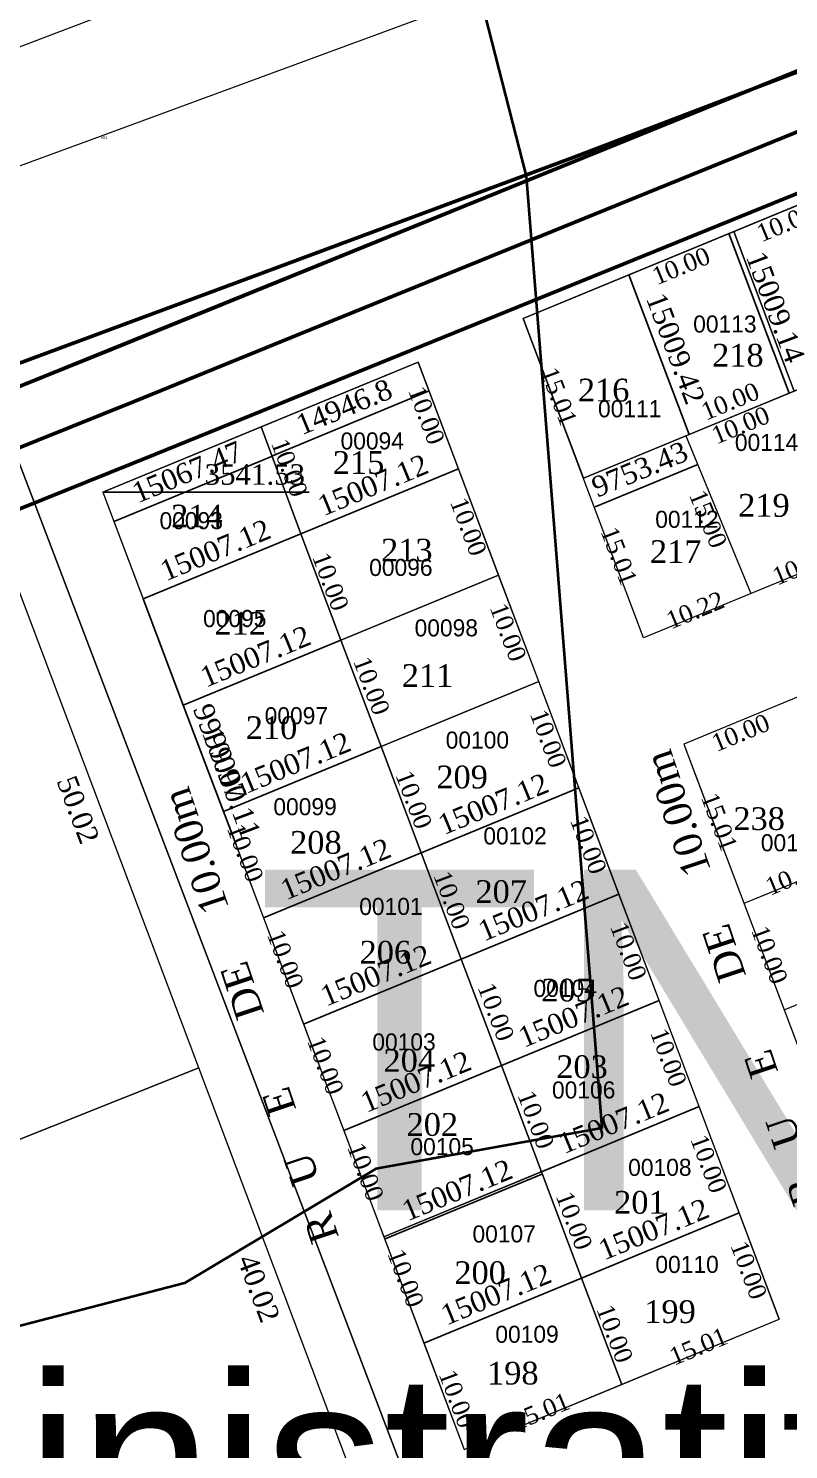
# Model space of a CAD drawing. Header units: metres. Extents: x 245225 to 248406, y 1633796 to 1637634.
# Drawn here: x 245819.6 to 245886.5, y 1637092.3 to 1637217.4 of the extents above; entities that cross this region are included whole.
import ezdxf
from ezdxf.enums import TextEntityAlignment as Align

# ---------------------------------------------------------------- set-up
doc = ezdxf.new("R2010")
doc.units = ezdxf.units.M
doc.header["$MEASUREMENT"] = 0
doc.layers.get('Defpoints').update_dxf_attribs({"lineweight": 0})
for name, color, linetype in [('A_revoir_niveau_0', 7, 'Continuous'), ('historique_numero_parcelle', 7, 'Continuous'), ('limites_sections', 7, 'Continuous')]:
    doc.layers.add(name, color=color, linetype=linetype)
for name, color, linetype, lineweight in [('Emprise', 1, 'Continuous', 30), ('LIMITE PARCELLE', 7, 'Continuous', 0), ('PUD YEUMBEUL NORD MALIKA TP', 7, 'Continuous', 0), ('Toponymie', 7, 'Continuous', 30), ('Tracé KMS3', 7, 'Continuous', 0)]:
    doc.layers.add(name, color=color, linetype=linetype, lineweight=lineweight)
doc.layers.add('LIMITES_PARCELLES', color=7, linetype='Continuous', lineweight=0, true_color=0xffffff)
doc.styles.get("Standard").update_dxf_attribs({"font": 'txt.shx'})
doc.styles.add('Style-Arial', font='arial.ttf')
doc.styles.add('Style-FANCY', font='FANCY.shx')
doc.styles.add('Style-Sylfaen', font='sylfaen.ttf')
doc.dimstyles.new('ISO-25', dxfattribs={"dimtxt": 0.0015, "dimasz": 0.0025, "dimexe": 0.00125, "dimexo": 0.000625, "dimgap": 0.000625, "dimtad": 1, "dimlfac": 1000, "dimtxsty": 'Standard', "dimcen": 0.0025, "dimse1": 1, "dimse2": 1, "dimazin": 3, "dimtfac": 1, "dimtmove": 0, "dimatfit": 3})

# ---------------------------------------------------------------- blocks, each defined once
blk = doc.blocks.new('*D442')
at = {"layer": 'Defpoints', "color": 0, "lineweight": 0, "transparency": 16777216}
for p in [(245864.856048, 1637116.59151), (245864.856048, 1637116.59151), (245850.984513, 1637110.864885)]:
    blk.add_point(p, dxfattribs=at)
at = {"layer": 'LIMITE PARCELLE', "color": 0, "lineweight": -2, "transparency": 16777216}
blk.add_line((245850.984513, 1637110.864885), (245864.856048, 1637116.59151), dxfattribs=at)
at = {"layer": 'LIMITE PARCELLE', "color": 0, "lineweight": 0, "transparency": 16777216, "insert": (245857.330815, 1637115.156052), "char_height": 1.8, "attachment_point": 5, "rotation": 22.43245452, "style": 'Style-Sylfaen'}
blk.add_mtext('\\fSylfaen|b0|i0|c00|p23;15007.12', dxfattribs=at)
blk = doc.blocks.new('_None')
blk = doc.blocks.new('*D444')
at = {"layer": 'Defpoints', "color": 0, "lineweight": 0, "transparency": 16777216}
for p in [(245854.879799, 1637185.502408), (245841.065634, 1637179.794898), (245841.065634, 1637179.794898)]:
    blk.add_point(p, dxfattribs=at)
at = {"layer": 'LIMITE PARCELLE', "color": 0, "lineweight": -2, "transparency": 16777216}
blk.add_line((245854.879799, 1637185.502408), (245841.065634, 1637179.794898), dxfattribs=at)
at = {"layer": 'LIMITE PARCELLE', "color": 0, "lineweight": 0, "transparency": 16777216, "insert": (245847.381875, 1637184.078696), "char_height": 1.8, "attachment_point": 5, "rotation": 22.44863842, "style": 'Style-Sylfaen'}
blk.add_mtext('\\fSylfaen|b0|i0|c00|p23;14946.8', dxfattribs=at)
blk = doc.blocks.new('*D500')
at = {"layer": 'Defpoints', "color": 0, "lineweight": 0, "transparency": 16777216}
for p in [(245882.150799, 1637113.152453), (245868.279263, 1637107.425828), (245868.279263, 1637107.425828)]:
    blk.add_point(p, dxfattribs=at)
at = {"layer": 'LIMITE PARCELLE', "color": 0, "lineweight": -2, "transparency": 16777216}
blk.add_line((245882.150799, 1637113.152453), (245868.279263, 1637107.425828), dxfattribs=at)
at = {"layer": 'LIMITE PARCELLE', "color": 0, "lineweight": 0, "transparency": 16777216, "insert": (245874.625566, 1637111.716995), "char_height": 1.8, "attachment_point": 5, "rotation": 22.43245452, "style": 'Style-Sylfaen'}
blk.add_mtext('\\fSylfaen|b0|i0|c00|p23;15007.12', dxfattribs=at)
blk = doc.blocks.new('*D502')
at = {"layer": 'Defpoints', "color": 0, "lineweight": 0, "transparency": 16777216}
for p in [(245868.279263, 1637107.425828), (245854.407728, 1637101.699203), (245854.407728, 1637101.699203)]:
    blk.add_point(p, dxfattribs=at)
at = {"layer": 'LIMITE PARCELLE', "color": 0, "lineweight": -2, "transparency": 16777216}
blk.add_line((245868.279263, 1637107.425828), (245854.407728, 1637101.699203), dxfattribs=at)
at = {"layer": 'LIMITE PARCELLE', "color": 0, "lineweight": 0, "transparency": 16777216, "insert": (245860.75403, 1637105.99037), "char_height": 1.8, "attachment_point": 5, "rotation": 22.43245452, "style": 'Style-Sylfaen'}
blk.add_mtext('\\fSylfaen|b0|i0|c00|p23;15007.12', dxfattribs=at)
blk = doc.blocks.new('*D504')
at = {"layer": 'Defpoints', "color": 0, "lineweight": 0, "transparency": 16777216}
for p in [(245861.220604, 1637126.13851), (245861.220604, 1637126.13851), (245847.349068, 1637120.411885)]:
    blk.add_point(p, dxfattribs=at)
at = {"layer": 'LIMITE PARCELLE', "color": 0, "lineweight": -2, "transparency": 16777216}
blk.add_line((245847.349068, 1637120.411885), (245861.220604, 1637126.13851), dxfattribs=at)
at = {"layer": 'LIMITE PARCELLE', "color": 0, "lineweight": 0, "transparency": 16777216, "insert": (245853.695371, 1637124.703052), "char_height": 1.8, "attachment_point": 5, "rotation": 22.43245452, "style": 'Style-Sylfaen'}
blk.add_mtext('\\fSylfaen|b0|i0|c00|p23;15007.12', dxfattribs=at)
blk = doc.blocks.new('*D506')
at = {"layer": 'Defpoints', "color": 0, "lineweight": 0, "transparency": 16777216}
for p in [(245875.092139, 1637131.865135), (245875.092139, 1637131.865135), (245861.220604, 1637126.13851)]:
    blk.add_point(p, dxfattribs=at)
at = {"layer": 'LIMITE PARCELLE', "color": 0, "lineweight": -2, "transparency": 16777216}
blk.add_line((245861.220604, 1637126.13851), (245875.092139, 1637131.865135), dxfattribs=at)
at = {"layer": 'LIMITE PARCELLE', "color": 0, "lineweight": 0, "transparency": 16777216, "insert": (245867.566906, 1637130.429677), "char_height": 1.8, "attachment_point": 5, "rotation": 22.43245452, "style": 'Style-Sylfaen'}
blk.add_mtext('\\fSylfaen|b0|i0|c00|p23;15007.12', dxfattribs=at)
blk = doc.blocks.new('*D508')
at = {"layer": 'Defpoints', "color": 0, "lineweight": 0, "transparency": 16777216}
for p in [(245878.621486, 1637122.508748), (245878.621486, 1637122.508748), (245864.749951, 1637116.782123)]:
    blk.add_point(p, dxfattribs=at)
at = {"layer": 'LIMITE PARCELLE', "color": 0, "lineweight": -2, "transparency": 16777216}
blk.add_line((245864.749951, 1637116.782123), (245878.621486, 1637122.508748), dxfattribs=at)
at = {"layer": 'LIMITE PARCELLE', "color": 0, "lineweight": 0, "transparency": 16777216, "insert": (245871.096253, 1637121.07329), "char_height": 1.8, "attachment_point": 5, "rotation": 22.43245452, "style": 'Style-Sylfaen'}
blk.add_mtext('\\fSylfaen|b0|i0|c00|p23;15007.12', dxfattribs=at)
blk = doc.blocks.new('*D510')
at = {"layer": 'Defpoints', "color": 0, "lineweight": 0, "transparency": 16777216}
for p in [(245857.69119, 1637135.495074), (245843.819654, 1637129.768449), (245843.819654, 1637129.768449)]:
    blk.add_point(p, dxfattribs=at)
at = {"layer": 'LIMITE PARCELLE', "color": 0, "lineweight": -2, "transparency": 16777216}
blk.add_line((245857.69119, 1637135.495074), (245843.819654, 1637129.768449), dxfattribs=at)
at = {"layer": 'LIMITE PARCELLE', "color": 0, "lineweight": 0, "transparency": 16777216, "insert": (245850.165957, 1637134.059616), "char_height": 1.8, "attachment_point": 5, "rotation": 22.43245452, "style": 'Style-Sylfaen'}
blk.add_mtext('\\fSylfaen|b0|i0|c00|p23;15007.12', dxfattribs=at)
blk = doc.blocks.new('*D512')
at = {"layer": 'Defpoints', "color": 0, "lineweight": 0, "transparency": 16777216}
for p in [(245871.562725, 1637141.221699), (245871.562725, 1637141.221699), (245857.69119, 1637135.495074)]:
    blk.add_point(p, dxfattribs=at)
at = {"layer": 'LIMITE PARCELLE', "color": 0, "lineweight": -2, "transparency": 16777216}
blk.add_line((245857.69119, 1637135.495074), (245871.562725, 1637141.221699), dxfattribs=at)
at = {"layer": 'LIMITE PARCELLE', "color": 0, "lineweight": 0, "transparency": 16777216, "insert": (245864.037492, 1637139.786241), "char_height": 1.8, "attachment_point": 5, "rotation": 22.43245452, "style": 'Style-Sylfaen'}
blk.add_mtext('\\fSylfaen|b0|i0|c00|p23;15007.12', dxfattribs=at)
blk = doc.blocks.new('*D514')
at = {"layer": 'Defpoints', "color": 0, "lineweight": 0, "transparency": 16777216}
for p in [(245868.033355, 1637150.578148), (245854.161819, 1637144.851523), (245854.161819, 1637144.851523)]:
    blk.add_point(p, dxfattribs=at)
at = {"layer": 'LIMITE PARCELLE', "color": 0, "lineweight": -2, "transparency": 16777216}
blk.add_line((245868.033355, 1637150.578148), (245854.161819, 1637144.851523), dxfattribs=at)
at = {"layer": 'LIMITE PARCELLE', "color": 0, "lineweight": 0, "transparency": 16777216, "insert": (245860.508122, 1637149.14269), "char_height": 1.8, "attachment_point": 5, "rotation": 22.43245452, "style": 'Style-Sylfaen'}
blk.add_mtext('\\fSylfaen|b0|i0|c00|p23;15007.12', dxfattribs=at)
blk = doc.blocks.new('*D516')
at = {"layer": 'Defpoints', "color": 0, "lineweight": 0, "transparency": 16777216}
for p in [(245854.161819, 1637144.851523), (245840.290284, 1637139.124898), (245840.290284, 1637139.124898)]:
    blk.add_point(p, dxfattribs=at)
at = {"layer": 'LIMITE PARCELLE', "color": 0, "lineweight": -2, "transparency": 16777216}
blk.add_line((245854.161819, 1637144.851523), (245840.290284, 1637139.124898), dxfattribs=at)
at = {"layer": 'LIMITE PARCELLE', "color": 0, "lineweight": 0, "transparency": 16777216, "insert": (245846.636586, 1637143.416065), "char_height": 1.8, "attachment_point": 5, "rotation": 22.43245452, "style": 'Style-Sylfaen'}
blk.add_mtext('\\fSylfaen|b0|i0|c00|p23;15007.12', dxfattribs=at)
blk = doc.blocks.new('*D518')
at = {"layer": 'Defpoints', "color": 0, "lineweight": 0, "transparency": 16777216}
for p in [(245840.086616, 1637182.336444), (245826.160925, 1637176.582855), (245827.210334, 1637174.042919)]:
    blk.add_point(p, dxfattribs=at)
at = {"layer": 'LIMITE PARCELLE', "color": 0, "lineweight": -2, "transparency": 16777216}
blk.add_line((245841.136025, 1637179.796507), (245827.210334, 1637174.042919), dxfattribs=at)
at = {"layer": 'LIMITE PARCELLE', "color": 0, "lineweight": 0, "transparency": 16777216, "insert": (245833.582824, 1637178.348578), "char_height": 1.8, "attachment_point": 5, "rotation": 22.44863842, "style": 'Style-Sylfaen'}
blk.add_mtext('\\fSylfaen|b0|i0|c00|p23;15067.47', dxfattribs=at)
blk = doc.blocks.new('*D520')
at = {"layer": 'Defpoints', "color": 0, "lineweight": 0, "transparency": 16777216}
for p in [(245826.160704, 1637176.582764), (245829.702235, 1637176.582764), (245829.702235, 1637167.194087)]:
    blk.add_point(p, dxfattribs=at)
at = {"layer": 'LIMITE PARCELLE', "color": 0, "lineweight": -2, "transparency": 16777216}
for p, q in [((245826.160704, 1637176.582764), (245829.702235, 1637176.582764)), ((245829.702235, 1637176.582764), (245844.292953, 1637176.582764))]:
    blk.add_line(p, q, dxfattribs=at)
at = {"layer": 'LIMITE PARCELLE', "color": 0, "lineweight": 0, "transparency": 16777216, "insert": (245839.525278, 1637178.126236), "char_height": 1.8, "attachment_point": 5, "style": 'Style-Sylfaen'}
blk.add_mtext('\\fSylfaen|b0|i0|c00|p23;3541.53', dxfattribs=at)
blk = doc.blocks.new('*D522')
at = {"layer": 'Defpoints', "color": 0, "lineweight": 0, "transparency": 16777216}
for p in [(245829.70224, 1637167.194073), (245833.231654, 1637157.837501), (245833.231654, 1637157.837501)]:
    blk.add_point(p, dxfattribs=at)
at = {"layer": 'LIMITE PARCELLE', "color": 0, "lineweight": -2, "transparency": 16777216}
for p, q in [((245829.70224, 1637167.194073), (245833.231654, 1637157.837501)), ((245833.231654, 1637157.837501), (245837.870065, 1637145.540949))]:
    blk.add_line(p, q, dxfattribs=at)
at = {"layer": 'LIMITE PARCELLE', "color": 0, "lineweight": 0, "transparency": 16777216, "insert": (245837.459613, 1637151.005892), "char_height": 1.8, "attachment_point": 5, "rotation": 290.66711614, "style": 'Style-Sylfaen'}
blk.add_mtext('\\fSylfaen|b0|i0|c00|p23;10000.11', dxfattribs=at)
blk = doc.blocks.new('*D524')
at = {"layer": 'Defpoints', "color": 0, "lineweight": 0, "transparency": 16777216}
for p in [(245833.231654, 1637157.837501), (245836.761022, 1637148.481059), (245836.761022, 1637148.481059)]:
    blk.add_point(p, dxfattribs=at)
at = {"layer": 'LIMITE PARCELLE', "color": 0, "lineweight": -2, "transparency": 16777216}
blk.add_line((245833.231654, 1637157.837501), (245836.761022, 1637148.481059), dxfattribs=at)
at = {"layer": 'LIMITE PARCELLE', "color": 0, "lineweight": 0, "transparency": 16777216, "insert": (245836.442866, 1637153.704929), "char_height": 1.8, "attachment_point": 5, "rotation": 290.66711614, "style": 'Style-Sylfaen'}
blk.add_mtext('\\fSylfaen|b0|i0|c00|p23;9999.97', dxfattribs=at)
blk = doc.blocks.new('*D526')
at = {"layer": 'Defpoints', "color": 0, "lineweight": 0, "transparency": 16777216}
for p in [(245850.632557, 1637154.207684), (245836.761022, 1637148.481059), (245836.761022, 1637148.481059)]:
    blk.add_point(p, dxfattribs=at)
at = {"layer": 'LIMITE PARCELLE', "color": 0, "lineweight": -2, "transparency": 16777216}
blk.add_line((245850.632557, 1637154.207684), (245836.761022, 1637148.481059), dxfattribs=at)
at = {"layer": 'LIMITE PARCELLE', "color": 0, "lineweight": 0, "transparency": 16777216, "insert": (245843.107324, 1637152.772226), "char_height": 1.8, "attachment_point": 5, "rotation": 22.43245452, "style": 'Style-Sylfaen'}
blk.add_mtext('\\fSylfaen|b0|i0|c00|p23;15007.12', dxfattribs=at)
blk = doc.blocks.new('*D528')
at = {"layer": 'Defpoints', "color": 0, "lineweight": 0, "transparency": 16777216}
for p in [(245847.103189, 1637163.564126), (245833.231654, 1637157.837501), (245833.231654, 1637157.837501)]:
    blk.add_point(p, dxfattribs=at)
at = {"layer": 'LIMITE PARCELLE', "color": 0, "lineweight": -2, "transparency": 16777216}
blk.add_line((245847.103189, 1637163.564126), (245833.231654, 1637157.837501), dxfattribs=at)
at = {"layer": 'LIMITE PARCELLE', "color": 0, "lineweight": 0, "transparency": 16777216, "insert": (245839.577957, 1637162.128668), "char_height": 1.8, "attachment_point": 5, "rotation": 22.43245452, "style": 'Style-Sylfaen'}
blk.add_mtext('\\fSylfaen|b0|i0|c00|p23;15007.12', dxfattribs=at)
blk = doc.blocks.new('*D530')
at = {"layer": 'Defpoints', "color": 0, "lineweight": 0, "transparency": 16777216}
for p in [(245843.573773, 1637172.920697), (245843.573773, 1637172.920697), (245829.70224, 1637167.194073)]:
    blk.add_point(p, dxfattribs=at)
at = {"layer": 'LIMITE PARCELLE', "color": 0, "lineweight": -2, "transparency": 16777216}
blk.add_line((245829.70224, 1637167.194073), (245843.573773, 1637172.920697), dxfattribs=at)
at = {"layer": 'LIMITE PARCELLE', "color": 0, "lineweight": 0, "transparency": 16777216, "insert": (245836.048541, 1637171.485239), "char_height": 1.8, "attachment_point": 5, "rotation": 22.43245452, "style": 'Style-Sylfaen'}
blk.add_mtext('\\fSylfaen|b0|i0|c00|p23;15007.12', dxfattribs=at)
blk = doc.blocks.new('*D532')
at = {"layer": 'Defpoints', "color": 0, "lineweight": 0, "transparency": 16777216}
for p in [(245857.445309, 1637178.647322), (245857.445309, 1637178.647322), (245843.573773, 1637172.920697)]:
    blk.add_point(p, dxfattribs=at)
at = {"layer": 'LIMITE PARCELLE', "color": 0, "lineweight": -2, "transparency": 16777216}
blk.add_line((245843.573773, 1637172.920697), (245857.445309, 1637178.647322), dxfattribs=at)
at = {"layer": 'LIMITE PARCELLE', "color": 0, "lineweight": 0, "transparency": 16777216, "insert": (245849.920076, 1637177.211864), "char_height": 1.8, "attachment_point": 5, "rotation": 22.43245452, "style": 'Style-Sylfaen'}
blk.add_mtext('\\fSylfaen|b0|i0|c00|p23;15007.12', dxfattribs=at)
blk = doc.blocks.new('*D542')
at = {"layer": 'Defpoints', "color": 0, "lineweight": 0, "transparency": 16777216}
for p in [(245877.459195, 1637181.545214), (245868.444966, 1637177.820563), (245869.484573, 1637175.304554)]:
    blk.add_point(p, dxfattribs=at)
at = {"layer": 'LIMITE PARCELLE', "color": 0, "lineweight": -2, "transparency": 16777216}
blk.add_line((245878.498802, 1637179.029205), (245869.484573, 1637175.304554), dxfattribs=at)
at = {"layer": 'LIMITE PARCELLE', "color": 0, "lineweight": 0, "transparency": 16777216, "insert": (245873.401292, 1637178.595728), "char_height": 1.8, "attachment_point": 5, "rotation": 22.45025589, "style": 'Style-Sylfaen'}
blk.add_mtext('\\fSylfaen|b0|i0|c00|p23;9753.43', dxfattribs=at)
blk = doc.blocks.new('*D544')
at = {"layer": 'Defpoints', "color": 0, "lineweight": 0, "transparency": 16777216}
for p in [(245872.445161, 1637195.705816), (245877.742554, 1637181.662297), (245877.742554, 1637181.662297)]:
    blk.add_point(p, dxfattribs=at)
at = {"layer": 'LIMITE PARCELLE', "color": 0, "lineweight": -2, "transparency": 16777216}
blk.add_line((245872.445161, 1637195.705816), (245877.742554, 1637181.662297), dxfattribs=at)
at = {"layer": 'LIMITE PARCELLE', "color": 0, "lineweight": 0, "transparency": 16777216, "insert": (245876.540385, 1637189.229705), "char_height": 1.8, "attachment_point": 5, "rotation": 290.66711614, "style": 'Style-Sylfaen'}
blk.add_mtext('\\fSylfaen|b0|i0|c00|p23;15009.42', dxfattribs=at)
blk = doc.blocks.new('*D546')
at = {"layer": 'Defpoints', "color": 0, "lineweight": 0, "transparency": 16777216}
for p in [(245881.236049, 1637199.354077), (245881.686274, 1637199.523908), (245886.983566, 1637185.480654)]:
    blk.add_point(p, dxfattribs=at)
at = {"layer": 'LIMITE PARCELLE', "color": 0, "lineweight": -2, "transparency": 16777216}
blk.add_line((245886.533341, 1637185.310824), (245881.236049, 1637199.354077), dxfattribs=at)
at = {"layer": 'LIMITE PARCELLE', "color": 0, "lineweight": 0, "transparency": 16777216, "insert": (245885.331223, 1637192.878099), "char_height": 1.8, "attachment_point": 5, "rotation": 290.66711614, "style": 'Style-Sylfaen'}
blk.add_mtext('\\fSylfaen|b0|i0|c00|p23;15009.14', dxfattribs=at)

msp = doc.modelspace()

# ---------------------------------------------------------------- linework, layer by layer
at = {"layer": 'A_revoir_niveau_0', "color": 7, "linetype": 'Continuous', "lineweight": 13, "flags": 128}
msp.add_lwpolyline([(245521.985, 1637094.792), (245622.827, 1637133), (245708.221, 1637164.652), (245778.161, 1637190.411), (245825.955, 1637207.935), (245896.372, 1637233.878), (245966.622, 1637262.874), (246058.697, 1637301.212), (246152.638, 1637340.006), (246197.655, 1637359.097), (246289.647, 1637397.036)], dxfattribs=at)
at = {"layer": 'Emprise', "color": 6, "lineweight": 53, "flags": 128}
msp.add_lwpolyline([(246654.91678, 1637532.212975), (246503.560804, 1637468.452964), (246339.308489, 1637399.226337), (246174.772275, 1637330.677176), (246009.954973, 1637262.806665), (245959.032933, 1637241.979597), (245949.066174, 1637237.926563), (245901.731898, 1637219.095855), (245867.529774, 1637206.046117), (245837.947546, 1637195.052559), (245785.257592, 1637175.516616), (245666.840907, 1637131.695147), (245404.597902, 1637034.355467), (245407.132846, 1637027.526068), (245386.779172, 1637020.133266)], dxfattribs=at)
at = {"layer": 'limites_parcelles', "color": 7, "lineweight": 0}
for p, q in [((245863.147473, 1637191.86435), (245964.861085, 1637233.888711)), ((245970.157473, 1637219.847854), (245868.444966, 1637177.820563)), ((245975.454105, 1637205.806352), (245873.741598, 1637163.779061)), ((245873.741598, 1637163.779061), (245863.147473, 1637191.86435)), ((245826.160704, 1637176.582764), (245853.900781, 1637188.043954)), ((245877.459195, 1637181.545214), (245883.18702, 1637167.68188)), ((245905.015756, 1637165.87131), (245877.272685, 1637154.41806)), ((245877.272685, 1637154.41806), (245894.927953, 1637107.613506)), ((245877.272685, 1637154.41806), (245880.802063, 1637145.061592)), ((245910.312337, 1637151.829944), (245882.569266, 1637140.376694)), ((245886.100319, 1637131.015783), (245913.84339, 1637142.469033)), ((245857.937192, 1637092.342506), (245885.680263, 1637103.795756))]:
    msp.add_line(p, q, dxfattribs=at)
at = {"layer": 'limites_parcelles', "color": 1, "linetype": 'Continuous', "lineweight": 40, "flags": 128}
msp.add_lwpolyline([(246242.36, 1637357.731), (246325.071, 1637170.444), (245511.13, 1636788.23), (245429.275, 1637028.013), (246242.360078, 1637357.730823)], close=True, dxfattribs=at)
at = {"layer": 'limites_parcelles', "color": 7, "lineweight": 0, "flags": 128}
for points in [[(245857.445309, 1637178.647322), (245853.900781, 1637188.043954), (245826.160704, 1637176.582764), (245826.15771, 1637176.590704), (245829.702238, 1637167.194072), (245857.445309, 1637178.647322)], [(245840.086616, 1637182.336444), (245826.160925, 1637176.582855), (245829.702235, 1637167.194085), (245829.702235, 1637167.194087), (245829.702238, 1637167.194072), (245843.573773, 1637172.920697), (245843.573773, 1637172.920697), (245840.086616, 1637182.336444)]]:
    msp.add_lwpolyline(points, close=True, dxfattribs=at)
for points in [[(245853.900781, 1637188.043954), (245885.680263, 1637103.795756)], [(245826.15771, 1637176.590704), (245857.937192, 1637092.342506)]]:
    msp.add_lwpolyline(points, dxfattribs=at)
at = {"layer": 'limites_parcelles', "color": 7, "linetype": 'Continuous', "lineweight": 0, "flags": 128}
msp.add_lwpolyline([(245848.711257, 1637088.467082), (245834.587043, 1637125.910725), (245743.563928, 1637089.616416), (245757.684857, 1637052.191834), (245848.711257, 1637088.467082), (245848.711257, 1637088.467082)], close=True, dxfattribs=at)
at = {"layer": 'limites_parcelles', "color": 7, "lineweight": 0}
for points in [[(245890.926851, 1637203.341778), (245881.686274, 1637199.523908), (245886.983566, 1637185.480654), (245896.224043, 1637189.29879)], [(245881.686274, 1637199.523908), (245872.445161, 1637195.705816), (245877.742554, 1637181.662297), (245886.983566, 1637185.480654)], [(245872.445161, 1637195.705816), (245863.147473, 1637191.86435), (245868.444966, 1637177.820563), (245877.742554, 1637181.662297)], [(245853.900781, 1637188.043954), (245840.086616, 1637182.336444), (245843.573773, 1637172.920697), (245857.445309, 1637178.647322)], [(245860.974725, 1637169.290751), (245857.445309, 1637178.647322), (245829.702238, 1637167.194072), (245833.231654, 1637157.837501)], [(245847.103189, 1637163.564126), (245860.974725, 1637169.290751), (245857.445309, 1637178.647322), (245843.573773, 1637172.920697)], [(245843.573773, 1637172.920697), (245829.702238, 1637167.194072), (245833.231654, 1637157.837501), (245847.103189, 1637163.564126)], [(245864.504093, 1637159.934309), (245860.974725, 1637169.290751), (245833.231654, 1637157.837501), (245836.761022, 1637148.481059)], [(245850.632557, 1637154.207684), (245864.504093, 1637159.934309), (245860.974725, 1637169.290751), (245847.103189, 1637163.564126)], [(245847.103189, 1637163.564126), (245833.231654, 1637157.837501), (245836.761022, 1637148.481059), (245850.632557, 1637154.207684)], [(245868.033355, 1637150.578148), (245864.504093, 1637159.934309), (245836.761022, 1637148.481059), (245840.290284, 1637139.124898)], [(245854.161819, 1637144.851523), (245868.033355, 1637150.578148), (245864.504093, 1637159.934309), (245850.632557, 1637154.207684)], [(245850.632557, 1637154.207684), (245836.761022, 1637148.481059), (245840.290284, 1637139.124898), (245854.161819, 1637144.851523)], [(245871.562725, 1637141.221699), (245868.033355, 1637150.578148), (245840.290284, 1637139.124898), (245843.819654, 1637129.768449)], [(245857.69119, 1637135.495074), (245871.562725, 1637141.221699), (245868.033355, 1637150.578148), (245854.161819, 1637144.851523)], [(245854.161819, 1637144.851523), (245840.290284, 1637139.124898), (245843.819654, 1637129.768449), (245857.69119, 1637135.495074)], [(245875.092139, 1637131.865135), (245871.562725, 1637141.221699), (245843.819654, 1637129.768449), (245847.349068, 1637120.411885)], [(245871.562725, 1637141.221699), (245857.69119, 1637135.495074), (245861.220604, 1637126.13851), (245875.092139, 1637131.865135)], [(245857.69119, 1637135.495074), (245843.819654, 1637129.768449), (245847.349068, 1637120.411885), (245861.220604, 1637126.13851)], [(245878.621486, 1637122.508748), (245875.092139, 1637131.865135), (245847.349068, 1637120.411885), (245850.878415, 1637111.055498)], [(245875.092139, 1637131.865135), (245861.220604, 1637126.13851), (245864.749951, 1637116.782123), (245878.621486, 1637122.508748)], [(245861.220604, 1637126.13851), (245847.349068, 1637120.411885), (245850.878415, 1637111.055498), (245864.749951, 1637116.782123)], [(245882.150799, 1637113.152453), (245878.621486, 1637122.508748), (245850.878415, 1637111.055498), (245854.407728, 1637101.699203)], [(245878.621486, 1637122.508748), (245864.749951, 1637116.782123), (245868.279263, 1637107.425828), (245882.150799, 1637113.152453)], [(245864.749951, 1637116.782123), (245850.878415, 1637111.055498), (245854.407728, 1637101.699203), (245868.279263, 1637107.425828)], [(245885.680263, 1637103.795756), (245882.150799, 1637113.152453), (245868.279263, 1637107.425828), (245871.808727, 1637098.069131)], [(245868.279263, 1637107.425828), (245854.407728, 1637101.699203), (245857.937192, 1637092.342506), (245871.808727, 1637098.069131)]]:
    msp.add_3dface(points, dxfattribs=at)
at = {"layer": 'limites_parcelles', "color": 7, "linetype": 'Continuous', "lineweight": 0}
msp.add_3dface([(245834.587043, 1637125.910725), (245816.931775, 1637172.715279), (245725.912766, 1637136.397144), (245743.563928, 1637089.616416)], dxfattribs=at)
at = {"layer": 'limites_sections', "lineweight": 13, "flags": 128}
msp.add_lwpolyline([(246030.023, 1636685.769), (245957.845, 1636823.563), (245896.711, 1636918.316), (245873.298, 1636959.841), (245897.722, 1636971.857), (245806.576, 1637211.153), (245953.867, 1637267.134), (246051.979, 1637305.254), (246249.188409, 1637387.839947), (246328.763496, 1637172.004743), (246354.383, 1637183.669), (246454.308, 1636960.02), (246454.308, 1636960.02), (246507.829, 1636952.358), (246491.152, 1636841.051), (246406.082, 1636907.201), (246329.51, 1636911.002), (246256.395, 1636887.255), (246213.901, 1636838.511), (246204.527, 1636787.268), (246222.025, 1636721.652), (246223.275, 1636626.665)], dxfattribs=at)
msp.add_lwpolyline([(245897.722, 1636971.857), (245799.571, 1636923.569), (245677.175, 1636862.609), (245560.123, 1636802.218), (245496.981, 1636773.187), (245385.738, 1637053.755), (245806.576, 1637211.153), (245897.722, 1636971.857)], close=True, dxfattribs=at)
at = {"layer": 'PUD YEUMBEUL NORD MALIKA TP', "color": 30, "linetype": 'Continuous', "lineweight": 40, "flags": 128}
msp.add_lwpolyline([(245799.462481, 1637359.271394), (245862.1836, 1637269.0784), (245855.5514, 1637235.1125), (245863.399, 1637204.3933), (245870.0751, 1637120.6249), (245850.1603, 1637117.035), (245833.3328, 1637106.9808), (245796.7143, 1637097.4558)], dxfattribs=at)
at = {"layer": 'Tracé KMS3', "color": 3, "lineweight": 53, "elevation": -8.86245, "flags": 128}
for points in [[(246165.946757, 1637326.984723), (246161.633642, 1637325.194711), (246003.831576, 1637261.05847), (245980.661777, 1637251.642552), (245827.036769, 1637189.204426), (245748.884173, 1637157.722395), (245725.835123, 1637148.370881), (245702.480787, 1637139.653054), (245488.717744, 1637059.330274), (245421.572668, 1637033.918839), (245418.191968, 1637032.639981)], [(246167.863337, 1637322.366637), (246167.863337, 1637322.366637), (246163.533267, 1637320.569588), (246144.730177, 1637312.927428), (246121.561129, 1637303.510409), (246098.391177, 1637294.093429), (246075.222249, 1637284.677458), (246052.053129, 1637275.260409), (246028.883177, 1637265.843429), (246005.714129, 1637256.426409), (245982.544297, 1637247.010477), (245959.375129, 1637237.593409), (245936.205177, 1637228.176429), (245913.036129, 1637218.759409), (245889.867249, 1637209.343458), (245866.697177, 1637199.926429), (245843.528129, 1637190.509409), (245828.912205, 1637184.569472), (245820.358158, 1637181.123467), (245797.159247, 1637171.778503)], [(246169.836549, 1637317.772054), (246165.432893, 1637315.944465), (246007.596654, 1637251.794336), (245984.426815, 1637242.378401), (245830.787641, 1637179.934518), (245752.632219, 1637148.451348), (245729.464202, 1637139.051567), (245705.988084, 1637130.28828), (245492.246245, 1637049.973468), (245425.111511, 1637024.565947), (245420.898114, 1637022.972095)]]:
    msp.add_lwpolyline(points, dxfattribs=at)

# ---------------------------------------------------------------- texts
at = {"layer": 'historique_numero_parcelle', "color": 92, "linetype": 'Continuous', "lineweight": 0, "style": 'Style-FANCY'}
for s, p in [('00113', (245880.889925, 1637191.390455)), ('00111', (245872.514119, 1637183.931069)), ('00094', (245849.857629, 1637181.101929)), ('00114', (245884.557762, 1637180.969253)), ('00093', (245833.927174, 1637174.08133)), ('00112', (245877.548725, 1637174.202952)), ('00096', (245852.375845, 1637169.967698)), ('00095', (245837.759242, 1637165.470126)), ('00098', (245856.372145, 1637164.6474)), ('00097', (245843.178881, 1637156.913771)), ('00100', (245859.109337, 1637154.774682)), ('00099', (245843.945295, 1637148.9059)), ('00102', (245862.42476, 1637146.341736)), ('00148', (245886.839896, 1637145.739849)), ('00101', (245851.499944, 1637140.130138)), ('00104', (245866.832926, 1637132.919011)), ('00103', (245852.654081, 1637128.203996)), ('00106', (245868.461364, 1637123.980662)), ('00105', (245856.007142, 1637118.989455)), ('00108', (245875.167484, 1637117.165744)), ('00107', (245861.46784, 1637111.310674)), ('00110', (245877.562527, 1637108.623101)), ('00109', (245863.479675, 1637102.480077))]:
    msp.add_text(s, height=1.499994, rotation=0.1323, dxfattribs=at).set_placement(p, align=Align.MIDDLE_CENTER)
at = {"layer": 'limites_parcelles', "color": 7, "lineweight": 0, "line_spacing_factor": 0.6}
for s, insert, char_height, attachment_point, rotation in [('\\fSylfaen|b0|i0|c00|p23;10.00', (245885.929234, 1637201.00281), 1.55, 2, 22.45025589), ('\\fSylfaen|b0|i0|c00|p23;10.00', (245876.731597, 1637197.221267), 1.55, 2, 22.45025589), ('\\fSylfaen|b0|i0|c00|p23;15.01', (245865.532205, 1637184.741485), 1.55, 8, 290.66711614), ('\\fSylfaen|b0|i0|c00|p23;10.00', (245855.365526, 1637183.638383), 1.55, 2, 290.66711614), ('\\fSylfaen|b0|i0|c00|p23;10.00', (245881.053752, 1637185.307773), 1.55, 2, 22.45025589), ('\\fSylfaen|b0|i0|c00|p23;10.00', (245881.967993, 1637183.210534), 1.55, 2, 22.45025589), ('\\fSylfaen|b0|i0|c00|p23;10.00', (245843.307532, 1637179.021598), 1.55, 2, 290.66711614), ('\\fSylfaen|b0|i0|c00|p23;15.00', (245880.138263, 1637174.537176), 1.55, 2, 292.44863842), ('\\fSylfaen|b0|i0|c00|p23;10.00', (245859.059827, 1637173.832698), 1.55, 2, 290.66711614), ('\\fSylfaen|b0|i0|c00|p23;15.01', (245870.829267, 1637170.698841), 1.55, 8, 290.66711614), ('\\fSylfaen|b0|i0|c00|p23;10.00', (245887.917214, 1637169.330542), 1.55, 8, 22.45025589), ('\\fSylfaen|b0|i0|c00|p23;10.00', (245846.924518, 1637169.006001), 1.55, 2, 290.66711614), ('\\fSylfaen|b0|i0|c00|p23;10.22', (245878.573446, 1637165.469726), 1.55, 8, 22.45025589), ('\\fSylfaen|b0|i0|c00|p23;10.00', (245862.552179, 1637164.54221), 1.55, 2, 290.66711614), ('\\fSylfaen|b0|i0|c00|p23;10.00', (245850.537516, 1637159.830987), 1.55, 2, 290.66711614), ('\\fSylfaen|b0|i0|c00|p23;10.00', (245866.081556, 1637155.185742), 1.55, 2, 290.66711614), ('\\fSylfaen|b0|i0|c00|p23;10.00', (245881.972849, 1637156.142069), 1.55, 2, 22.43245452), ('\\fSylfaen|b0|i0|c00|p23;R   U    E       DE     10.00m', (245889.410757, 1637114.342815), 2.5, 7, 108.45502415), ('\\fSylfaen|b0|i0|c00|p23;50.02', (245824.823762, 1637148.960064), 1.8, 2, 290.66711614), ('\\fSylfaen|b0|i0|c00|p23;10.00', (245854.252204, 1637149.806199), 1.55, 2, 290.66711614), ('\\fSylfaen|b0|i0|c00|p23;R   U    E       DE     10.00m', (245846.999887, 1637111.042225), 2.5, 7, 108.45502415), ('\\fSylfaen|b0|i0|c00|p23;15.01', (245879.656961, 1637147.296406), 1.55, 8, 290.66711614), ('\\fSylfaen|b0|i0|c00|p23;10.00', (245869.610934, 1637145.829274), 1.55, 2, 290.66711614), ('\\fSylfaen|b0|i0|c00|p23;10.00', (245837.935267, 1637144.567226), 1.55, 8, 290.66711614), ('\\fSylfaen|b0|i0|c00|p23;10.00', (245887.302167, 1637142.02479), 1.55, 8, 22.43245452), ('\\fSylfaen|b0|i0|c00|p23;10.00', (245857.59004, 1637140.964874), 1.55, 2, 290.66711614), ('\\fSylfaen|b0|i0|c00|p23;10.00', (245841.464645, 1637135.210758), 1.55, 8, 290.66711614), ('\\fSylfaen|b0|i0|c00|p23;10.00', (245873.140312, 1637136.472806), 1.55, 2, 290.66711614), ('\\fSylfaen|b0|i0|c00|p23;10.00', (245884.070778, 1637135.595267), 1.55, 8, 290.66711614), ('\\fSylfaen|b0|i0|c00|p23;10.00', (245861.480194, 1637131.136623), 1.55, 2, 290.66711614), ('\\fSylfaen|b0|i0|c00|p23;10.00', (245876.669689, 1637127.116338), 1.55, 2, 290.66711614), ('\\fSylfaen|b0|i0|c00|p23;10.00', (245844.994022, 1637125.85429), 1.55, 8, 290.66711614), ('\\fSylfaen|b0|i0|c00|p23;10.00', (245864.993495, 1637121.644888), 1.55, 2, 290.66711614), ('\\fSylfaen|b0|i0|c00|p23;10.00', (245848.5234, 1637116.497822), 1.55, 8, 290.66711614), ('\\fSylfaen|b0|i0|c00|p23;10.00', (245880.199067, 1637117.75987), 1.55, 2, 290.66711614), ('\\fSylfaen|b0|i0|c00|p23;10.00', (245868.359246, 1637112.755489), 1.55, 2, 290.66711614), ('\\fSylfaen|b0|i0|c00|p23;10.00', (245883.728445, 1637108.403402), 1.55, 2, 290.66711614), ('\\fSylfaen|b0|i0|c00|p23;40.02', (245840.713503, 1637106.835966), 1.8, 2, 290.66711614), ('\\fSylfaen|b0|i0|c00|p23;10.00', (245852.052778, 1637107.141354), 1.55, 8, 290.66711614), ('\\fSylfaen|b0|i0|c00|p23;10.00', (245871.930372, 1637102.809175), 1.55, 2, 290.66711614), ('\\fSylfaen|b0|i0|c00|p23;15.01', (245878.853552, 1637100.671665), 1.55, 8, 22.43245452), ('\\fSylfaen|b0|i0|c00|p23;10.00', (245858.058836, 1637097.08255), 1.55, 2, 290.66711614), ('\\fSylfaen|b0|i0|c00|p23;15.01', (245864.982016, 1637094.94504), 1.55, 8, 22.43245452)]:
    msp.add_mtext(s, dxfattribs=dict(at, insert=insert, char_height=char_height, attachment_point=attachment_point, rotation=rotation))
at = {"layer": 'limites_parcelles', "color": 7, "lineweight": 0, "char_height": 2, "attachment_point": 5, "line_spacing_factor": 0.6}
for s, insert in [('\\fSylfaen|b0|i0|c00|p23;218', (245882.031326, 1637188.624663)), ('\\fSylfaen|b0|i0|c00|p23;216', (245870.221904, 1637185.562291)), ('\\fSylfaen|b0|i0|c00|p23;215', (245848.653839, 1637179.183181)), ('\\fSylfaen|b0|i0|c00|p23;219', (245884.326246, 1637175.414365)), ('\\fSylfaen|b0|i0|c00|p23;214', (245834.427426, 1637174.485816)), ('\\fSylfaen|b0|i0|c00|p23;213', (245852.901883, 1637171.47542)), ('\\fSylfaen|b0|i0|c00|p23;217', (245876.56258, 1637171.358098)), ('\\fSylfaen|b0|i0|c00|p23;212', (245838.242993, 1637165.04557)), ('\\fSylfaen|b0|i0|c00|p23;211', (245854.722473, 1637160.444162)), ('\\fSylfaen|b0|i0|c00|p23;210', (245840.994804, 1637155.844907)), ('\\fSylfaen|b0|i0|c00|p23;209', (245857.767253, 1637151.507074)), ('\\fSylfaen|b0|i0|c00|p23;238', (245883.904232, 1637147.840181)), ('\\fSylfaen|b0|i0|c00|p23;208', (245844.897564, 1637145.750497)), ('\\fSylfaen|b0|i0|c00|p23;207', (245861.206146, 1637141.421142)), ('\\fSylfaen|b0|i0|c00|p23;206', (245851.011538, 1637136.084653)), ('\\fSylfaen|b0|i0|c00|p23;205', (245866.995762, 1637132.748828)), ('\\fSylfaen|b0|i0|c00|p23;204', (245853.118121, 1637126.562092)), ('\\fSylfaen|b0|i0|c00|p23;203', (245868.317608, 1637126.009329)), ('\\fSylfaen|b0|i0|c00|p23;202', (245855.144487, 1637120.924408)), ('\\fSylfaen|b0|i0|c00|p23;201', (245873.40968, 1637114.071141)), ('\\fSylfaen|b0|i0|c00|p23;200', (245859.350678, 1637107.880694)), ('\\fSylfaen|b0|i0|c00|p23;199', (245876.063836, 1637104.456713)), ('\\fSylfaen|b0|i0|c00|p23;198', (245862.228048, 1637099.040381))]:
    msp.add_mtext(s, dxfattribs=dict(at, insert=insert))
at = {"layer": 'limites_parcelles', "color": 7, "linetype": 'Continuous', "lineweight": 40, "attachment_point": 1, "line_spacing_factor": 0.6}
for s, insert, char_height in [('\\fArial|b0|i0|c00|p39;TNI', (245839.471002, 1637143.3691), 30), ('\\fArial|b0|i0|c00|p39;Lotissement administratif de Yeumbeul Nord', (245659.906946, 1637098.945487), 15)]:
    msp.add_mtext(s, dxfattribs=dict(at, insert=insert, char_height=char_height))
at = {"layer": 'toponymie', "color": 7, "linetype": 'Continuous', "lineweight": 13, "style": 'Style-Arial'}
msp.add_text('591', height=0.25, dxfattribs=at).set_placement((245825.955, 1637207.935), align=Align.TOP_LEFT)
msp.add_text('591', height=0.25, dxfattribs=at).set_placement((245825.955, 1637207.935), align=Align.TOP_LEFT)
msp.add_text('591', height=0.25, dxfattribs=at).set_placement((245825.955, 1637207.935), align=Align.TOP_LEFT)

# ---------------------------------------------------------------- dimensions: what is measured, and where the dimension line sits
at = {"layer": 'limites_parcelles', "color": 7, "lineweight": 0}
for base, p1, p2, angle, picture, middle in [((245881.236049, 1637199.354077), (245886.983566, 1637185.480654), (245881.686274, 1637199.523908), 110.667108, '*D546', (245885.331223, 1637192.878099)), ((245877.742554, 1637181.662297), (245872.445161, 1637195.705816), (245877.742554, 1637181.662297), 290.667108, '*D544', (245876.540385, 1637189.229705)), ((245841.065634, 1637179.794898), (245854.879799, 1637185.502408), (245841.065634, 1637179.794898), 202.448632, '*D444', (245847.381875, 1637184.078696)), ((245827.210334, 1637174.042919), (245840.086616, 1637182.336444), (245826.160925, 1637176.582855), 202.448632, '*D518', (245833.582824, 1637178.348578)), ((245869.484573, 1637175.304554), (245877.459195, 1637181.545214), (245868.444966, 1637177.820563), 202.450261, '*D542', (245873.401292, 1637178.595728)), ((245857.445309, 1637178.647322), (245843.573773, 1637172.920697), (245857.445309, 1637178.647322), 22.432441, '*D532', (245849.920076, 1637177.211864)), ((245843.573773, 1637172.920697), (245829.70224, 1637167.194073), (245843.573773, 1637172.920697), 22.432441, '*D530', (245836.048541, 1637171.485239)), ((245833.231654, 1637157.837501), (245847.103189, 1637163.564126), (245833.231654, 1637157.837501), 202.432441, '*D528', (245839.577957, 1637162.128668)), ((245836.761022, 1637148.481059), (245833.231654, 1637157.837501), (245836.761022, 1637148.481059), 290.667108, '*D524', (245836.442866, 1637153.704929)), ((245836.761022, 1637148.481059), (245850.632557, 1637154.207684), (245836.761022, 1637148.481059), 202.432441, '*D526', (245843.107324, 1637152.772226)), ((245854.161819, 1637144.851523), (245868.033355, 1637150.578148), (245854.161819, 1637144.851523), 202.432441, '*D514', (245860.508122, 1637149.14269)), ((245840.290284, 1637139.124898), (245854.161819, 1637144.851523), (245840.290284, 1637139.124898), 202.432441, '*D516', (245846.636586, 1637143.416065)), ((245871.562725, 1637141.221699), (245857.69119, 1637135.495074), (245871.562725, 1637141.221699), 22.432441, '*D512', (245864.037492, 1637139.786241)), ((245843.819654, 1637129.768449), (245857.69119, 1637135.495074), (245843.819654, 1637129.768449), 202.432441, '*D510', (245850.165957, 1637134.059616)), ((245875.092139, 1637131.865135), (245861.220604, 1637126.13851), (245875.092139, 1637131.865135), 22.432441, '*D506', (245867.566906, 1637130.429677)), ((245861.220604, 1637126.13851), (245847.349068, 1637120.411885), (245861.220604, 1637126.13851), 22.432441, '*D504', (245853.695371, 1637124.703052)), ((245878.621486, 1637122.508748), (245864.749951, 1637116.782123), (245878.621486, 1637122.508748), 22.432441, '*D508', (245871.096253, 1637121.07329)), ((245864.856048, 1637116.59151), (245850.984513, 1637110.864885), (245864.856048, 1637116.59151), 22.432441, '*D442', (245857.330815, 1637115.156052)), ((245868.279263, 1637107.425828), (245882.150799, 1637113.152453), (245868.279263, 1637107.425828), 202.432441, '*D500', (245874.625566, 1637111.716995)), ((245854.407728, 1637101.699203), (245868.279263, 1637107.425828), (245854.407728, 1637101.699203), 202.432441, '*D502', (245860.75403, 1637105.99037))]:
    dim = msp.add_linear_dim(base=base, p1=p1, p2=p2, angle=angle, text='\\fSylfaen|b0|i0|c00|p23;<>', dimstyle='ISO-25', override={"dimtxt": 1.8, "dimasz": 2.5, "dimexe": 1.25, "dimexo": 0.625, "dimgap": 0.625, "dimdsep": 0, "dimtxsty": 'Style-Sylfaen', "dimblk": 'None', "dimcen": 2.5}, dxfattribs=at)
    dim.commit()
    dim.dimension.update_dxf_attribs({"geometry": picture, "text_midpoint": middle})
dim = msp.add_linear_dim(base=(245829.702235, 1637176.582764), p1=(245826.160704, 1637176.582764), p2=(245829.702235, 1637167.194087), text='\\fSylfaen|b0|i0|c00|p23;<>', dimstyle='ISO-25', override={"dimtxt": 1.8, "dimasz": 2.5, "dimexe": 1.25, "dimexo": 0.625, "dimgap": 0.625, "dimdsep": 0, "dimtxsty": 'Style-Sylfaen', "dimblk": 'None', "dimcen": 2.5}, dxfattribs=at)
dim.commit()
dim.dimension.update_dxf_attribs({"geometry": '*D520', "text_midpoint": (245839.525278, 1637176.582764), "dimtype": 160})
dim = msp.add_linear_dim(base=(245833.231654, 1637157.837501), p1=(245829.70224, 1637167.194073), p2=(245833.231654, 1637157.837501), angle=290.667095, text='\\fSylfaen|b0|i0|c00|p23;<>', dimstyle='ISO-25', override={"dimtxt": 1.8, "dimasz": 2.5, "dimexe": 1.25, "dimexo": 0.625, "dimgap": 0.625, "dimdsep": 0, "dimtxsty": 'Style-Sylfaen', "dimblk": 'None', "dimcen": 2.5}, dxfattribs=at)
dim.commit()
dim.dimension.update_dxf_attribs({"geometry": '*D522', "text_midpoint": (245836.014277, 1637150.460693), "dimtype": 160})

doc.saveas('drawing.dxf')
